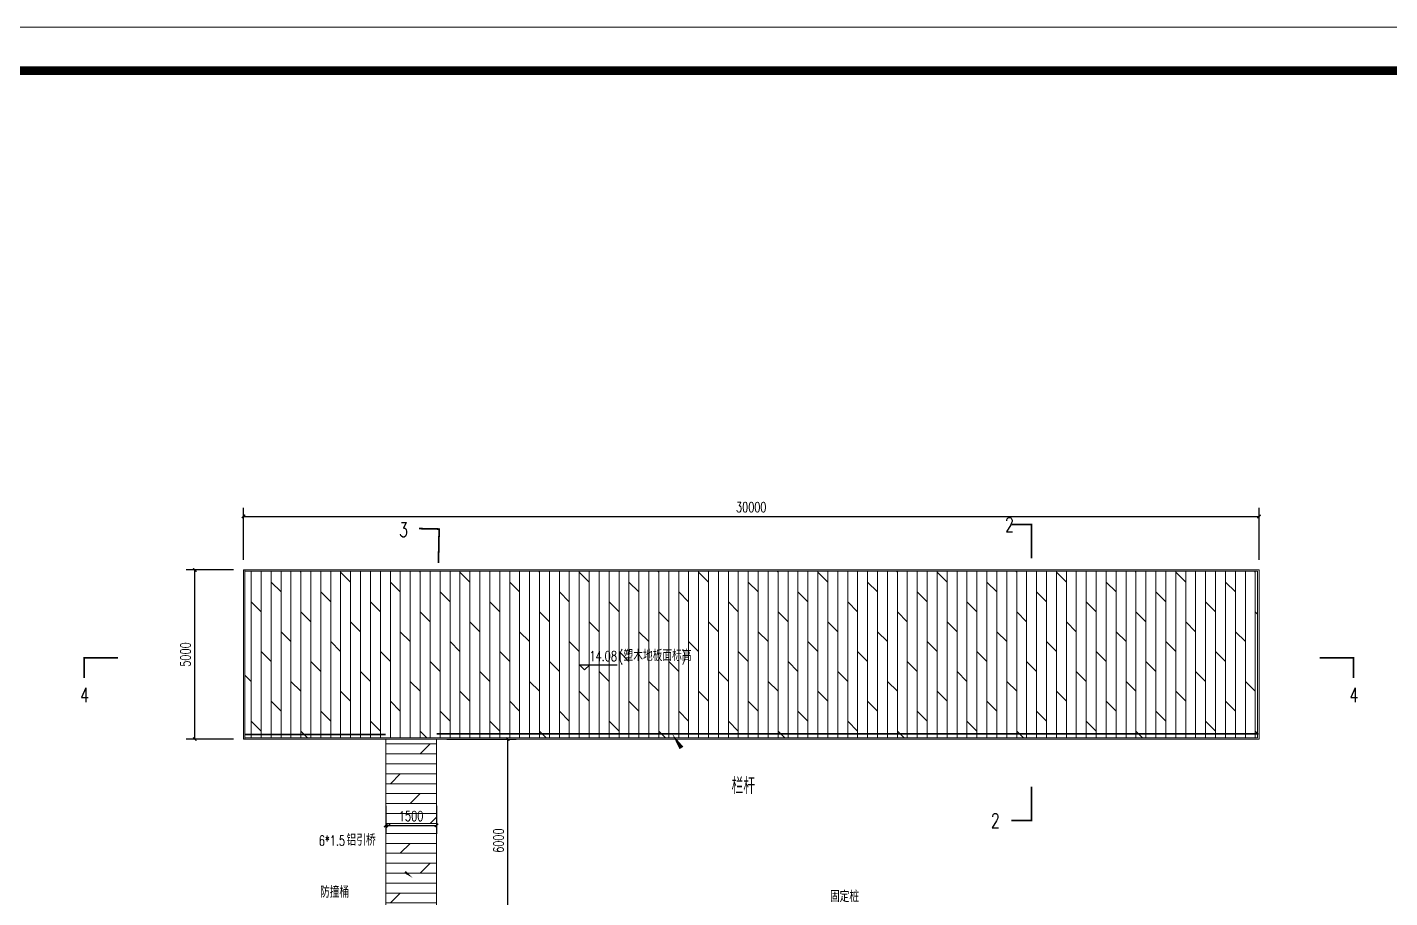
# Model space of a CAD drawing. Extents: x -51322 to 334811, y -147916 to 129288.
# Drawn here: x 17761 to 58011, y -1902 to 23825 of the extents above; entities that cross this region are included whole.
import ezdxf

# ---------------------------------------------------------------- set-up
doc = ezdxf.new("R2010")
doc.units = 0
doc.header["$LTSCALE"] = 1000
doc.header["$MEASUREMENT"] = 0
doc.layers.get('0').update_dxf_attribs({"lineweight": 5})
for name, color, linetype in [('DIM_ELEV', 3, 'Continuous'), ('DIM_SYMB', 3, 'Continuous'), ('PUB_DIM', 3, 'Continuous'), ('PUB_TEXT', 7, 'Continuous'), ('栏杆', 6, 'Continuous')]:
    doc.layers.add(name, color=color, linetype=linetype)
doc.styles.add('_TCH_DIM', font='SIMPLEX', dxfattribs={"bigfont": 'GBCBIG'})
doc.styles.add('_TCH_DIM_T3', font='SIMPLEX', dxfattribs={"width": 0.705882, "bigfont": 'GBCBIG'})
doc.styles.add('_TCH_LABEL', font='COMPLEX', dxfattribs={"bigfont": 'GBCBIG'})
doc.dimstyles.new('_TCH_ARCH&&100', dxfattribs={"dimtxt": 297.5, "dimasz": 100, "dimexe": 250, "dimexo": 300, "dimgap": 126.25, "dimtad": 1, "dimdec": 0, "dimzin": 0, "dimdsep": 46, "dimtxsty": '_TCH_DIM_T3', "dimblk": 'ARCHTICK', "dimcen": 0.09, "dimclrt": 7, "dimazin": 2, "dimtfac": 1, "dimtdec": 0, "dimtix": 1, "dimtmove": 2, "dimatfit": 3, "dimfxl": 0, "dimtolj": 1, "dimtzin": 0, "dimarcsym": 0})

# ---------------------------------------------------------------- blocks, each defined once
blk = doc.blocks.new('rgthtyjyuk')
blk.add_lwpolyline([(0, 0), (420, 0), (420, 297), (0, 297)], close=True)
at = {"const_width": 1}
blk.add_lwpolyline([(25, 5), (415, 5), (415, 292), (25, 292)], close=True, dxfattribs=at)
blk = doc.blocks.new('_ArchTick')
at = {"color": 0, "linetype": 'ByBlock', "const_width": 0.4}
blk.add_lwpolyline([(-0.5, -0.5), (0.5, 0.5)], dxfattribs=at)
blk = doc.blocks.new('*D155')
at = {"layer": 'Defpoints', "color": 0, "transparency": 16777216}
for p in [(22710, 7787), (24149, 7787), (24149, 2787)]:
    blk.add_point(p, dxfattribs=at)
at = {"layer": 'PUB_DIM', "color": 0, "lineweight": -2, "transparency": 16777216}
for p, q in [((23849, 7787), (22460, 7787)), ((22710, 2787), (22710, 7787)), ((23849, 2787), (22460, 2787))]:
    blk.add_line(p, q, dxfattribs=at)
at = {"layer": 'PUB_DIM', "color": 0, "lineweight": -2, "transparency": 16777216, "xscale": 100, "yscale": 100, "zscale": 100}
for p, rotation in [((22710, 7787), 90), ((22710, 2787), 270)]:
    blk.add_blockref('_ArchTick', p, dxfattribs=dict(at, rotation=rotation))
at = {"layer": 'PUB_DIM', "color": 7, "transparency": 16777216, "insert": (22435, 5287), "char_height": 297.5, "attachment_point": 5, "rotation": 90, "style": '_TCH_DIM_T3'}
blk.add_mtext('\\A1;5000', dxfattribs=at)
blk = doc.blocks.new('*D156')
at = {"layer": 'Defpoints', "color": 0, "transparency": 16777216}
for p in [(54149, 9368), (24149, 7787), (54149, 7787)]:
    blk.add_point(p, dxfattribs=at)
at = {"layer": 'PUB_DIM', "color": 0, "lineweight": -2, "transparency": 16777216}
for p, q in [((24149, 8087), (24149, 9618)), ((24149, 9368), (54149, 9368)), ((54149, 8087), (54149, 9618))]:
    blk.add_line(p, q, dxfattribs=at)
at = {"layer": 'PUB_DIM', "color": 0, "lineweight": -2, "transparency": 16777216, "xscale": 100, "yscale": 100, "zscale": 100, "rotation": 180}
blk.add_blockref('_ArchTick', (24149, 9368), dxfattribs=at)
at = {"layer": 'PUB_DIM', "color": 0, "lineweight": -2, "transparency": 16777216, "xscale": 100, "yscale": 100, "zscale": 100}
blk.add_blockref('_ArchTick', (54149, 9368), dxfattribs=at)
at = {"layer": 'PUB_DIM', "color": 7, "transparency": 16777216, "insert": (39149, 9643), "char_height": 297.5, "attachment_point": 5, "style": '_TCH_DIM_T3'}
blk.add_mtext('\\A1;30000', dxfattribs=at)
blk = doc.blocks.new('*D157')
at = {"layer": 'Defpoints', "color": 0, "transparency": 16777216}
for p in [(29851, 2787), (31957, 2787), (29851, -3213)]:
    blk.add_point(p, dxfattribs=at)
at = {"layer": 'PUB_DIM', "color": 0, "lineweight": -2, "transparency": 16777216}
for p, q in [((30151, 2787), (32207, 2787)), ((31957, -3213), (31957, 2787)), ((30151, -3213), (32207, -3213))]:
    blk.add_line(p, q, dxfattribs=at)
at = {"layer": 'PUB_DIM', "color": 0, "lineweight": -2, "transparency": 16777216, "xscale": 100, "yscale": 100, "zscale": 100}
for p, rotation in [((31957, 2787), 90), ((31957, -3213), 270)]:
    blk.add_blockref('_ArchTick', p, dxfattribs=dict(at, rotation=rotation))
at = {"layer": 'PUB_DIM', "color": 7, "transparency": 16777216, "insert": (31682, -213), "char_height": 297.5, "attachment_point": 5, "rotation": 90, "style": '_TCH_DIM_T3'}
blk.add_mtext('\\A1;6000', dxfattribs=at)
blk = doc.blocks.new('*D158')
at = {"layer": 'Defpoints', "color": 0, "transparency": 16777216}
for p in [(28351, 1117), (29851, 1117), (29851, 238)]:
    blk.add_point(p, dxfattribs=at)
at = {"layer": 'PUB_DIM', "color": 0, "lineweight": -2, "transparency": 16777216}
for p, q in [((28351, 817), (28351, -12)), ((29851, 817), (29851, -12)), ((28351, 238), (29851, 238))]:
    blk.add_line(p, q, dxfattribs=at)
at = {"layer": 'PUB_DIM', "color": 0, "lineweight": -2, "transparency": 16777216, "xscale": 100, "yscale": 100, "zscale": 100, "rotation": 180}
blk.add_blockref('_ArchTick', (28351, 238), dxfattribs=at)
at = {"layer": 'PUB_DIM', "color": 0, "lineweight": -2, "transparency": 16777216, "xscale": 100, "yscale": 100, "zscale": 100}
blk.add_blockref('_ArchTick', (29851, 238), dxfattribs=at)
at = {"layer": 'PUB_DIM', "color": 7, "transparency": 16777216, "insert": (29101, 513), "char_height": 297.5, "attachment_point": 5, "style": '_TCH_DIM_T3'}
blk.add_mtext('\\A1;1500', dxfattribs=at)

msp = doc.modelspace()

# ---------------------------------------------------------------- hatches: boundary and pattern name
at = {"true_color": 0xcd6928}
h = msp.add_hatch(dxfattribs=at)
h.set_pattern_fill('DOLMIT', color=32, scale=370, angle=90)
h.set_pattern_definition([(90, (0, -500), (-293.6846, 2e-14), []), (135, (0, -500), (-587.369, -587.369), [415.333, -830.665])])
h.paths.add_polyline_path([(24188.9, 2827.3), (54108.9, 2827.3), (54108.9, 7747.3), (24188.9, 7747.3)])
h = msp.add_hatch(dxfattribs=at)
h.set_pattern_fill('DOLMIT', color=32, scale=370)
h.set_pattern_definition([(0, (0, 0), (0, 293.6846), []), (45, (0, 0), (-587.369, 587.369), [415.333, -830.665])])
h.paths.add_polyline_path([(28351.2, -3212.7), (29851.2, -3212.7), (29851.2, 2787.3), (28351.2, 2787.3)])

# ---------------------------------------------------------------- linework, layer by layer
for points in [[(24148.9, 2787.3), (54148.9, 2787.3), (54148.9, 7787.3), (24148.9, 7787.3)], [(24148.9, 2787.3), (24188.9, 2787.3), (24188.9, 7787.3), (24148.9, 7787.3)], [(24188.9, 2827.3), (54108.9, 2827.3), (54108.9, 7747.3), (24188.9, 7747.3)], [(28351.2, -3212.7), (29851.2, -3212.7), (29851.2, 2787.3), (28351.2, 2787.3)]]:
    msp.add_lwpolyline(points, close=True)
at = {"layer": 'DIM_ELEV'}
for p, q in [((34225.9, 4836.7), (34075.9, 4986.7)), ((34075.9, 4986.7), (35185.9, 4986.7)), ((34225.9, 4836.7), (34375.9, 4986.7))]:
    msp.add_line(p, q, dxfattribs=at)
at = {"layer": 'DIM_SYMB', "const_width": 50}
for points in [[(29907.7, 7995.9), (29929, 8995.7), (29329.1, 9008.4)], [(47429.3, 8128.3), (47429.3, 9128.3), (46829.3, 9128.3)], [(19439.8, 4592.2), (19439.8, 5192.2), (20439.8, 5192.2)], [(55937.1, 5192.2), (56937.1, 5192.2), (56937.1, 4592.2)], [(46829.3, 378.6), (47429.3, 378.6), (47429.3, 1378.6)]]:
    msp.add_lwpolyline(points, dxfattribs=at)
at = {"layer": 'DIM_SYMB'}
for points in [[(39703.5, 1014.2, 0, 0, 0), (38086.3, 1014.2, 0, 0, 0), (36811.1, 2942.1, 0, 133.3, 0), (37086.9, 2525, 0, 0, 0)], [(26236.3, -466.5, 0, 0, 0), (28026.6, -466.5, 0, 0, 0), (29157.6, -1319.1, 0, 80, 0), (28918, -1138.5, 0, 0, 0)]]:
    msp.add_lwpolyline(points, format="xyseb", dxfattribs=at)
at = {"layer": '栏杆', "color": 6, "const_width": 50}
for points in [[(28351.2, 2920), (24171.5, 2920)], [(29851.2, 2942.1), (54129.7, 2942.1)]]:
    msp.add_lwpolyline(points, dxfattribs=at)

# ---------------------------------------------------------------- block references
at = {"xscale": 257.3329047053371, "yscale": 257.3329047053371, "zscale": 257.3329047053371}
msp.add_blockref('rgthtyjyuk', (-9818.6, -52602.4), dxfattribs=at)

# ---------------------------------------------------------------- texts
at = {"layer": 'PUB_TEXT', "color": 7, "width": 0.705882}
for s, height, style, p in [('2', 425, '_TCH_LABEL', (46648.3, 8915.8)), ('3', 425, '_TCH_LABEL', (28750.3, 8759.8)), ('14.08', 297.5, '_TCH_DIM', (34370.9, 5091.7)), ('(', 297.5, '_TCH_DIM', (35235.9, 5091.7)), (')', 297.5, '_TCH_DIM', (37096.1, 5091.7)), ('4', 425, '_TCH_LABEL', (19325.5, 3879.7)), ('4', 425, '_TCH_LABEL', (56822.8, 3879.7)), ('2', 425, '_TCH_LABEL', (46229.3, 166.1)), ('6*1.5', 297.5, '_TCH_DIM', (26373.3, -361.5))]:
    msp.add_text(s, height=height, dxfattribs=dict(at, style=style)).set_placement(p)
at = {"layer": 'PUB_TEXT', "color": 7, "style": '_TCH_DIM'}
for s, height, p in [('塑木地板面标高', 337.59, (35375.9, 5091.7)), ('栏杆', 482.27, (38567.8, 1164.2)), ('铝引桥', 337.59, (27193.3, -361.5)), ('防撞桶', 337.59, (26410.2, -1898.1)), ('固定桩', 337.59, (41474.3, -2030.2))]:
    msp.add_text(s, height=height, dxfattribs=at).set_placement(p)

# ---------------------------------------------------------------- dimensions: what is measured, and where the dimension line sits
at = {"layer": 'PUB_DIM'}
dim = msp.add_aligned_dim(p1=(24148.9, 7787.3), p2=(54148.9, 7787.3), distance=1580.3, text='30000', dimstyle='_TCH_ARCH&&100', dxfattribs=at)
dim.commit()
dim.dimension.update_dxf_attribs({"geometry": '*D156', "text_midpoint": (39148.9, 9642.5)})
for p1, p2, distance, picture, middle in [((24148.9, 2787.3), (24148.9, 7787.3), 1438.9, '*D155', (22434.9, 5287.3)), ((29851.2, -3212.7), (29851.2, 2787.3), -2105.5, '*D157', (31681.7, -212.7)), ((28351.2, 1117), (29851.2, 1117), -878.5, '*D158', (29101.2, 513.5))]:
    dim = msp.add_aligned_dim(p1=p1, p2=p2, distance=distance, dimstyle='_TCH_ARCH&&100', dxfattribs=at)
    dim.commit()
    dim.dimension.update_dxf_attribs({"geometry": picture, "text_midpoint": middle})

doc.saveas('drawing.dxf')
